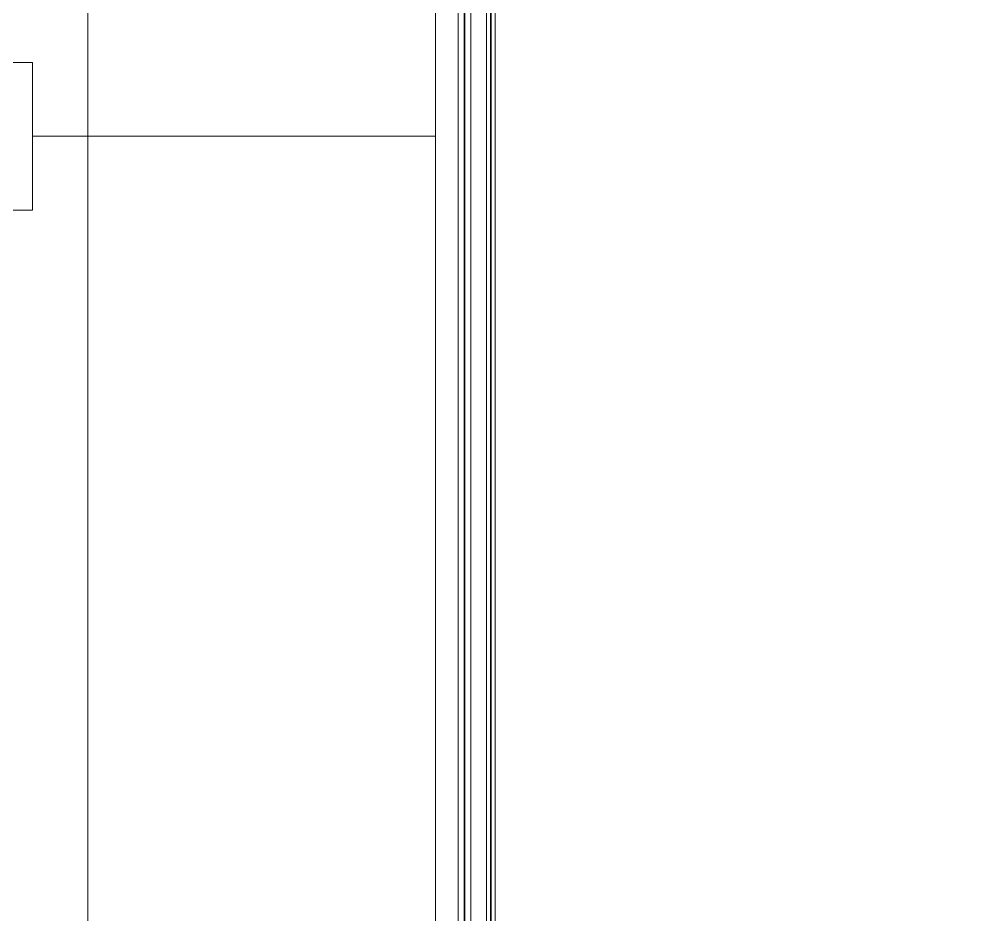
# Model space of a CAD drawing. Extents: x -1299 to 23780, y -3010 to 8106.
# Drawn here: x 13005.2 to 13102.6, y 462.5 to 553.5 of the extents above; entities that cross this region are included whole.
import ezdxf
from ezdxf.enums import TextEntityAlignment as Align

# ---------------------------------------------------------------- set-up
doc = ezdxf.new("R2010")
doc.units = 0
doc.header["$LTSCALE"] = 25
doc.header["$MEASUREMENT"] = 0
doc.layers.get('0').update_dxf_attribs({"color": 9, "lineweight": 9})
for name, color, linetype, lineweight in [('06D', 9, 'Continuous', 9), ('10', 9, 'Continuous', 9), ('15', 9, 'Continuous', 9), ('22', 8, 'Continuous', 9)]:
    doc.layers.add(name, color=color, linetype=linetype, lineweight=lineweight)
doc.styles.add('Arial', font='arial.ttf', dxfattribs={"height": 2.5})

# ---------------------------------------------------------------- blocks, each defined once
blk = doc.blocks.new('0_wallno')
blk.add_lwpolyline([(-7.84, 1.5), (7.942, 1.5), (7.942, -1.5), (-7.84, -1.5)], close=True)
blk.add_lwpolyline([(7.942, 0), (16.132, 0)])
at = {"style": 'Arial'}
blk.add_attdef('GENISLIK', text='', height=2, dxfattribs=at).set_placement((8.442, 0), align=Align.BOTTOM_LEFT)
blk.add_attdef('DUVARNO', text='', height=2, dxfattribs=at).set_placement((0, 0), align=Align.MIDDLE_CENTER)
blk.add_attdef('YUKSEKLIK', text='', height=2, dxfattribs=at).set_placement((8.442, -0.5), align=Align.TOP_LEFT)
blk = doc.blocks.new('KAPI KODLARI 2. KAT')
at = {"layer": '22', "xscale": 5, "yscale": 5, "zscale": 5}
blk.add_blockref('0_wallno', (12966.841, 541.559), dxfattribs=at)
blk = doc.blocks.new('*U495')
at = {"layer": '15'}
for p, q in [((-1.469, -18.947), (-183.944, -18.947)), ((-1.469, -19.347), (-183.944, -19.347)), ((-1.469, -19.423), (-183.944, -19.423)), ((-1.469, -19.823), (-183.944, -19.823)), ((-1.469, -21.423), (-183.944, -21.423)), ((-1.469, -22.023), (-183.944, -22.023)), ((-1.469, -22.099), (-183.944, -22.099)), ((-1.469, -22.699), (-183.944, -22.699))]:
    blk.add_line(p, q, dxfattribs=at)
blk = doc.blocks.new('p-2. kat planı')
at = {"layer": '06D'}
for points in [[(15478.819, 284.7), (13012.2, 284.7), (13012.2, 1124.027)], [(13047.5, 1124.027), (13047.5, 320), (15478.819, 320)]]:
    blk.add_lwpolyline(points, dxfattribs=at)
at = {"layer": '10', "rotation": 270}
blk.add_blockref('*U495', (13072.5, 385), dxfattribs=at)

msp = doc.modelspace()

# ---------------------------------------------------------------- block references
msp.add_blockref('p-2. kat planı', (0, 0))
at = {"layer": '22'}
msp.add_blockref('KAPI KODLARI 2. KAT', (0, 0), dxfattribs=at)

doc.saveas('drawing.dxf')
